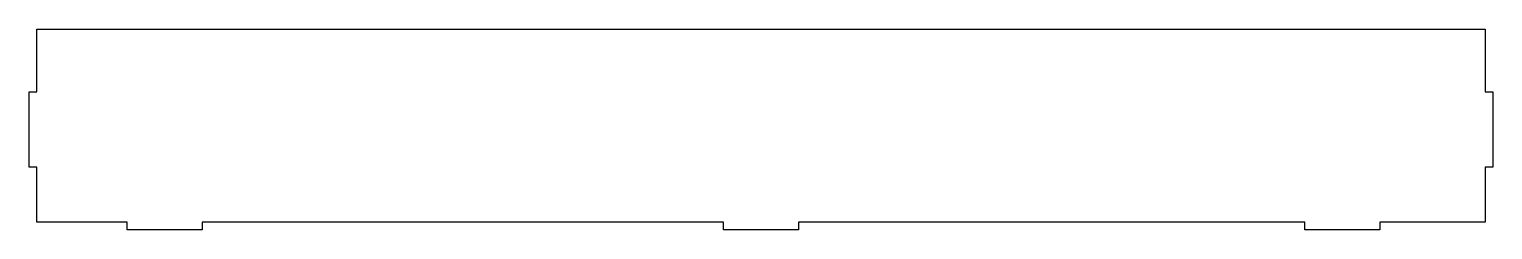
# Model space of a CAD drawing. Header units: millimetres. Extents: x -589 to -5, y 0 to 80.
import ezdxf

# ---------------------------------------------------------------- set-up
doc = ezdxf.new("R2010")
doc.units = ezdxf.units.MM
doc.layers.get('0').update_dxf_attribs({"linetype": 'CONTINUOUS'})

msp = doc.modelspace()

# ---------------------------------------------------------------- linework, layer by layer
msp.add_lwpolyline([(-586, 3), (-586, 25), (-589, 25), (-589, 55), (-586, 55), (-586, 80), (-8, 80), (-8, 55), (-5, 55), (-5, 25), (-8, 25), (-8, 3), (-50, 3), (-50, 0), (-80, 0), (-80, 3), (-282, 3), (-282, 0), (-312, 0), (-312, 3), (-520, 3), (-520, 0), (-550, 0), (-550, 3)], close=True)

doc.saveas('drawing.dxf')
